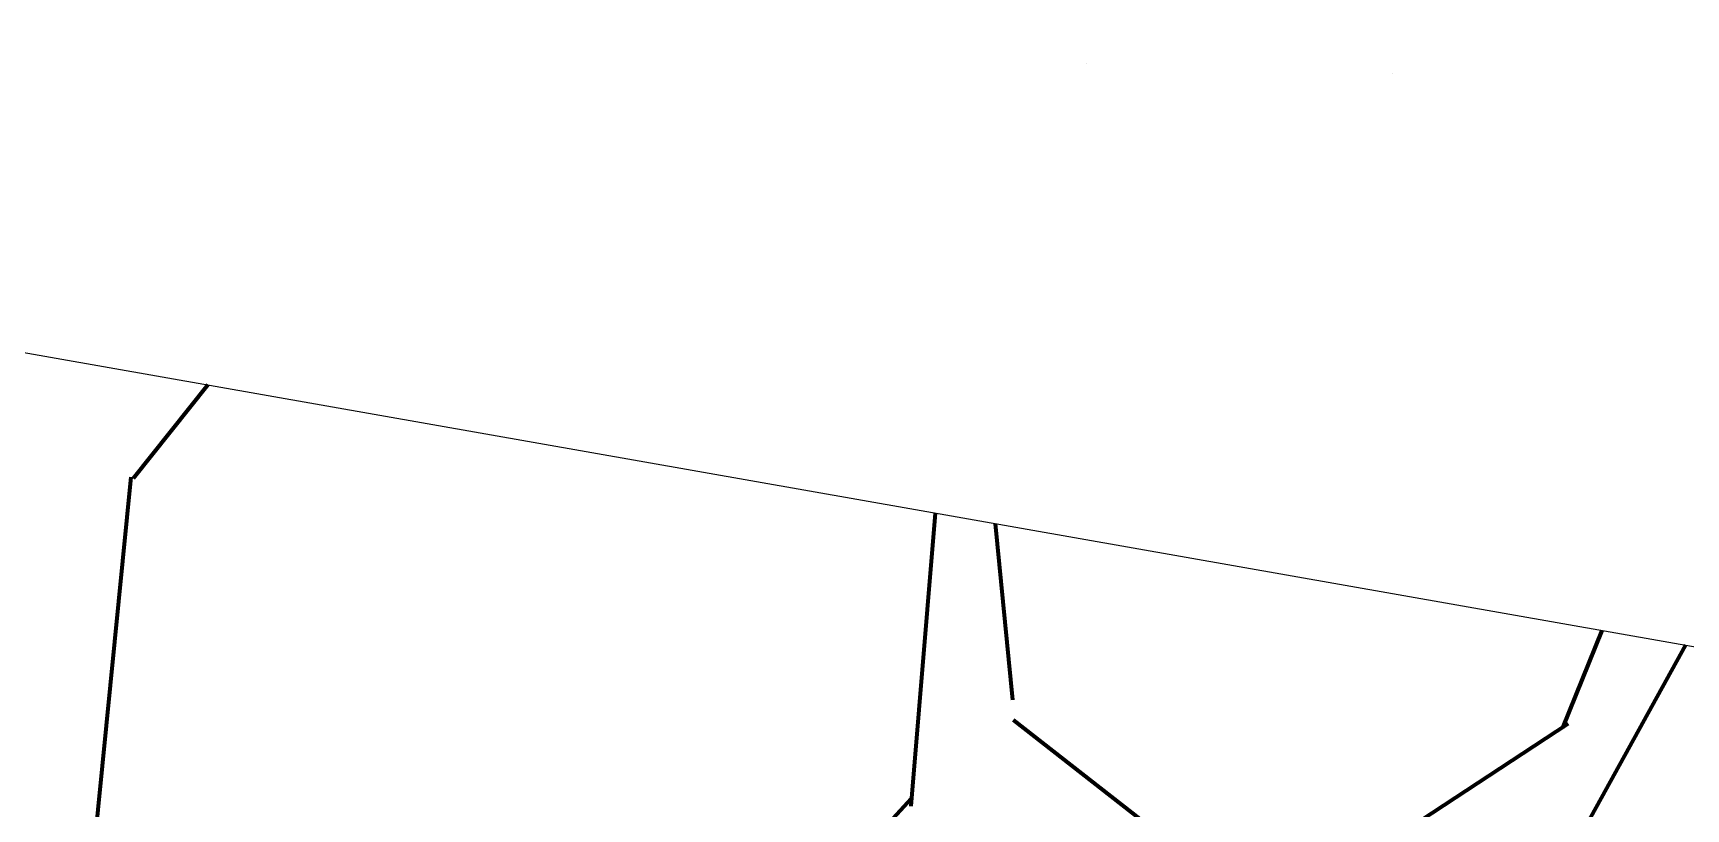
# Model space of a CAD drawing. Header units: millimetres. Extents: x 111 to 1506, y 14 to 566.
# Drawn here: x 255.95 to 257.217, y 202.413 to 203.008 of the extents above; entities that cross this region are included whole.
import ezdxf

# ---------------------------------------------------------------- set-up
doc = ezdxf.new("R2010")
doc.units = ezdxf.units.MM
for name, color, linetype, lineweight in [('ARBOLES', 78, 'Continuous', 5), ('G', 254, 'Continuous', 5), ('GRASS', 56, 'Continuous', 0)]:
    doc.layers.add(name, color=color, linetype=linetype, lineweight=lineweight)

# ---------------------------------------------------------------- blocks, each defined once
blk = doc.blocks.new('E1E')
at = {"layer": 'ARBOLES', "ltscale": 0.2}
for p, q in [((95.53589239913929, 59.55187833175028), (95.53589239913929, 59.55187833175028)), ((95.27078577019293, 59.4541159345644), (95.27078577019293, 59.4541159345644))]:
    blk.add_line(p, q, dxfattribs=at)

msp = doc.modelspace()

# ---------------------------------------------------------------- hatches: boundary and pattern name
at = {"layer": 'G', "lineweight": 100, "ltscale": 1000}
h = msp.add_hatch(dxfattribs=at)
h.set_pattern_fill('AR-HBONE', color=256, scale=0.04599999999999999, angle=-22.08522832086834, style=0)
h.set_pattern_definition([(22.91477167913166, (777.2314303348064, 1670.63462945394), (0.097837146278343, 0.2411221532918743), [0.5519999999999998, -0.1839999999999999]), (112.9147716791316, (777.4009099846065, 1670.706271957454), (0.097837146278343, 0.2411221532918743), [0.5519999999999999, -0.184])])
edge = h.paths.add_edge_path()
edge.add_line((221.7473892507877, 201.0769939762462), (222.2417687523686, 203.5668404504517))
edge.add_line((222.2417687523686, 203.5668404504517), (283.2526508513097, 176.1821522132281))
edge.add_line((283.2526508513097, 176.1821522132281), (282.6155355253268, 174.2758931804485))
edge.add_line((282.6155355253268, 174.2758931804485), (222.0444349454494, 201.4631858158104))
at = {"layer": 'GRASS', "lineweight": 100, "ltscale": 1000, "true_color": 0x261a0d}
h = msp.add_hatch(dxfattribs=at)
h.set_pattern_fill('GRAVEL', color=28, scale=1.7, angle=-112.0852283208683)
h.set_pattern_definition([(115.9275591831317, (839.3038734990922, 1680.020602613812), (-9.063970477445864, 18.35468439347277), [0.2287111999999999, -22.64244968002528]), (72.8845124071316, (839.2038729106127, 1680.22629384431), (-6.094838201485775, -19.54233730385667), [0.3924755999999994, -38.85507209409092]), (20.42521875713165, (839.3193779232134, 1680.601387955253), (-23.71965007661784, -8.721708562133985), [0.2767395999999993, -27.39725541336944]), (155.1884606851316, (839.1748403505943, 1681.375534511211), (30.86609512533933, -14.35876637157613), [0.3574045999999995, -35.38304867076923]), (180.7484258571317, (838.8504267642069, 1681.525513926356), (22.09903787548946, 0.2062158521636182), [0.3504634999999992, -34.69593431775001]), (245.1884606851316, (838.499992685226, 1681.520936122435), (14.35876637157613, 30.86609512533933), [0.3574045999999996, -35.38304867076924]), (285.6090121458317, (838.3500132700809, 1681.196522536047), (-7.443358276317301, 26.87017710344271), [0.4726492999999999, -46.79224253315719]), (320.1701000540316, (838.4771895359216, 1680.741304788802), (30.18157129471496, -25.08869773786675), [0.4462295999999994, -44.17674654458269]), (9.344337294131659, (838.8198714028421, 1680.455489922003), (25.59182681762635, 4.292831249492636), [0.358615, -35.5029242865393]), (63.15112998813171, (839.1737281009761, 1680.513717382754), (-8.606190085402462, -16.68872350462789), [0.4094144, -20.06129638394691]), (110.3122094771315, (839.358635405542, 1680.878997123115), (-9.657796932637883, 25.93408873293846), [0.5294615999999998, -52.41673750815131]), (26.72884651313167, (838.5263043239812, 1679.822415384361), (13.92580708083157, 7.191793736437567), [0.1807116999999998, -17.89053618164897]), (59.38400606913165, (838.6877067813527, 1679.903694205431), (-11.45980388463115, -19.20007538854451), [0.3438028999999995, -34.03656940746684]), (112.9147716791316, (838.8627997153367, 1680.199571653826), (-1.575263513412269, 0.6391751429081425), [0.2404157, -2.163747356034269]), (91.11336219313154, (839.0965735969496, 1680.233139082616), (-0.04534868771620765, -9.154667852878214), [0.1294685999999998, -12.81734567996862]), (179.7161811651316, (839.094057951551, 1680.362582782843), (5.36496568314527, -0.3422619153127439), [0.1830950999999998, -8.971685072128638]), (278.8785282112316, (838.9109645944932, 1680.363489756596), (1.233001598100129, -6.004140826053566), [0.2973793, -9.615238921237006]), (49.4798228561317, (838.9568620392643, 1680.069674466723), (-2.853613799228716, -2.511351883916598), [0.2150346999999999, -5.160837322286275]), (264.3043120131317, (839.4647795344376, 1681.276235620621), (-1.665960888844636, -17.67016056284828), [0.3012399999999996, -29.82283674933795]), (318.2609476210316, (839.434882935814, 1680.976482066196), (-14.77119807590796, 13.33198062564363), [0.2527236999999996, -25.01959317044227]), (181.1133621931316, (839.271914741947, 1679.941839438142), (9.154667852878212, -0.04534868771621606), [0.2589354999999999, -12.68787877996863]), (231.5252313451316, (839.0130273414944, 1679.936808147344), (11.11754196931903, 13.83510970539912), [0.3012399999999996, -29.82283674933727]), (227.3587264591317, (838.488116156122, 1681.672524209224), (6.346402741365738, 6.597967281245549), [0.2904959999999997, -14.23431036703974]), (182.6899122481317, (838.2913323224521, 1681.458832555653), (20.52377436207706, 0.8453909950718471), [0.2434025999999998, -24.09689320756917]), (314.7161811655316, (837.6902594771053, 1680.565261945915), (6.597967281245471, -6.346402741365628), [0.2589354999999999, -12.68787877996862]), (265.2687963154316, (837.8724458604084, 1680.381261615103), (2.00822280415695, 23.03512624599356), [0.2849726999999994, -28.21222014420796]), (317.3587264595316, (838.0034552971304, 1681.337141067487), (-6.597967281245432, 6.346402741365659), [0.1452479999999995, -14.37955836703972]), (349.2247041531316, (837.7286099856798, 1680.65977775672), (6.940229196557683, -0.9814370582204304), [0.08668299999999995, -8.581650173107754]), (53.87852821113169, (837.8137649127794, 1680.643571634709), (-3.492788942136906, -4.086615397328875), [0.3504634999999997, -6.658816063550085]), (73.92377763613156, (838.0203631170317, 1680.926665580246), (-4.816487915669533, -16.391810277032), [0.3247849999999994, -32.15366939672269]), (191.6048392051316, (838.7691908782864, 1680.421015519458), (3.789702169732906, 0.2969132275959935), [0.2451773999999997, -5.884259768288793]), (241.0719982661315, (838.5290252452443, 1680.371695455534), (-14.01650445626399, -25.501129442194), [0.4280497999999999, -42.3768564608481]), (308.8601675800316, (838.3219735541147, 1679.997054831468), (-8.470144022253866, 10.77528005400675), [0.1750251999999999, -17.32754603967789]), (337.9147716791317, (838.4317885131766, 1679.860765892936), (2.21443865632056, 0.9360883705041902), [0.102, -1.598]), (8.171208843131655, (838.0804045252922, 1680.938995596227), (-13.58354516551939, -1.826828053292215), [0.2361708, -23.38098398206466]), (295.9275591833316, (838.3141784069054, 1680.972563025017), (9.063970477445858, -18.35468439347265), [0.4574223999999996, -22.41373848002526]), (247.9147716791316, (838.5141795838643, 1680.561180564021), (0.9360883705041905, -2.21443865632056), [0.4419999999999999, -1.258]), (213.2196181481317, (838.3479940467082, 1680.151612050534), (-17.41859602296829, -11.27840913376679), [0.2687937999999995, -26.61056631143137]), (141.9693757781317, (838.1231275619231, 1680.004353556652), (-5.661878910741299, 4.131964085045179), [0.2475233999999999, -12.12866341177684]), (95.56074704313156, (837.9281576757614, 1680.156848617195), (-3.608307418868343, 36.32175818391693), [0.4030104999999995, -39.89810610984091]), (63.34085041913167, (837.889105469297, 1680.557963220732), (9.884540371218755, 19.83925053145262), [0.4263582999999996, -42.20942479354709])])
h.paths.add_polyline_path([(243.7102338429184, 199.4155304599267), (253.0234289529415, 203.2773977796741), (264.5734199902745, 201.2408227328514)])

# ---------------------------------------------------------------- linework, layer by layer
msp.add_line((253.0234289529415, 203.2773977796741), (264.5734199902746, 201.2408227328513))

# ---------------------------------------------------------------- block references
at = {"layer": 'ARBOLES', "color": 0, "xscale": 0.8310831642732954, "yscale": 0.8310831642732954, "zscale": 0.8310831642732954, "rotation": 157.9147716791316}
msp.add_blockref('E1E', (348.9382400168693, 218.992918544308), dxfattribs=at)

doc.saveas('drawing.dxf')
